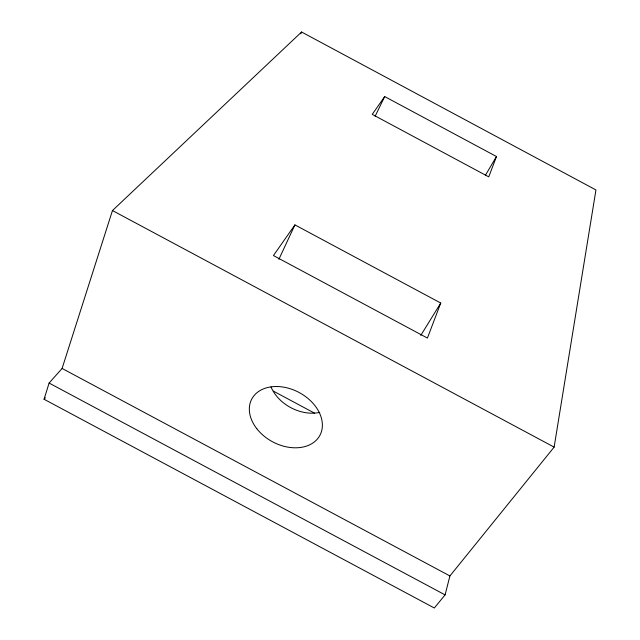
<?xml version="1.0" encoding="UTF-8"?>
<svg xmlns="http://www.w3.org/2000/svg" width="640" height="640" viewBox="0 0 640 640"><rect width="100%" height="100%" fill="white"/><g stroke="black" fill="none" stroke-linecap="round" stroke-linejoin="round"><path stroke-width="0.96" d="M554.128 447.12L595.944 189.952L301.576 32L112.464 210.552L62.096 368.456L49.104 383.056L44.056 399.248L434.32 608L445.088 594.888L449.912 575.952L554.128 447.12L112.464 210.552M440.752 303.04L427.424 338.064L273.44 255.568L294.912 224.888L440.752 303.04L420.8 335.368M496.488 156.536L488.752 176.864L372.248 114.368L384.696 96.56L496.488 156.536L485.36 175.344M300.816 33.848L301.576 32M278.88 259.328L294.912 224.888M375.136 116.216L384.696 96.56M44.056 399.248L45.376 397.744M273.36 391.112L314.52 413.144M62.096 368.456L449.912 575.952M49.104 383.056L445.088 594.888M319.752 412.384A36.848 27.544 28 0 1 271.032 386.976M256.824 428.736A38.6 27.992 28 0 0 319.584 435.92A38.6 27.992 28 0 0 281.176 386.792A38.6 27.992 28 0 0 256.824 428.736"/></g></svg>
